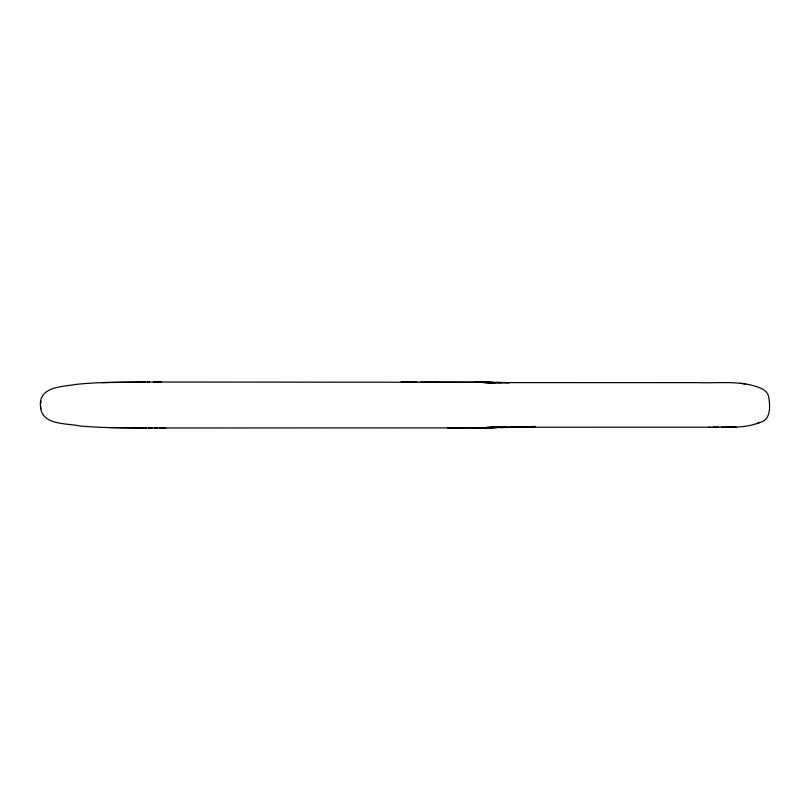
<?xml version="1.0" encoding="UTF-8"?>
<svg xmlns="http://www.w3.org/2000/svg" width="810" height="810" viewBox="0 0 810 810"><rect width="100%" height="100%" fill="white"/><g stroke="black" fill="none" stroke-linecap="round" stroke-linejoin="round"><path stroke-width="1.21" d="M713.185 427.184L736.128 427.062L732.422 427.113C741.707 427.245 751.072 425.898 759.74 422.476C770.583 420.056 770.229 407.46 768.953 398.834C768.599 388.901 757.188 386.765 749.564 384.72C732.564 381.135 715.038 383.343 697.825 382.644L495.943 382.624M756.337 423.731L759.74 422.476M501.603 426.961L505.916 426.536M501.441 426.961L505.977 426.536M500.003 427.093L502.109 426.961L499.902 427.093M500.61 427.093L502.858 426.961L500.458 427.093M492.298 427.508L496.915 427.285L487.995 427.67M500.317 427.143L504.012 426.961L500.631 427.113M509.551 427.437L523.128 426.91L484.026 427.862L485.625 427.862M496.722 427.285L483.286 427.862L497.087 427.731M517.863 427.143L535.531 426.455M524.566 426.88L533.375 426.505M149.354 382.036C125.044 382.209 100.653 381.824 76.434 384.345C62.988 386.734 38.303 386.36 40.51 406.276C41.462 425.736 66.815 422.992 80.443 426.04C108.763 428.48 137.234 427.761 165.635 427.974M500.216 427.174L506.118 426.951L484.998 427.66L491.164 427.508M490.961 427.498L498.96 427.255L484.998 427.66M101.513 382.634L145.314 382.047M508.417 427.467L500.631 427.66M422.081 382.026L420.856 382.036L482.021 382.209L477.94 382.138M487.316 427.862L491.417 427.781M493.695 427.346L498.96 427.255L486.294 427.437L520.425 427.204M406.043 382.036L417.14 382.026M410.964 382.036L412.229 382.026M425.847 382.036L427.042 382.026M430.88 382.036L432.044 382.026M435.972 382.036L437.096 382.026M485.332 427.872L490.738 427.822M733.202 427.103L721.507 427.174M153.475 382.036L493.007 382.279M484.603 427.893L159.479 427.964M161.524 382.026L147.531 382.036M401.142 382.036L407.329 382.026M718.399 427.184L708.841 427.184M447.565 427.974L485.625 427.67L473.982 427.852L474.619 427.862M479.54 382.138L509.105 382.705M483.772 382.33L482.922 382.33L494.363 382.735L478.882 382.209M487.417 382.502L493.26 382.725L487.903 382.492M516.314 427.204L709.924 427.184M148.513 427.964L152.077 427.964M146.266 427.953L109.35 427.589M489.28 382.563L483.985 382.543L501.441 382.624L480.411 382.391M154.518 427.964L157.322 427.974M496.55 382.35L509.065 382.705M474.893 382.229L481.211 382.33M474.468 382.239L488.045 382.512L480.806 382.36M483.043 382.138L487.205 382.219M488.541 382.533L495.386 382.725M487.681 382.502L495.234 382.735M740.026 383.231L745.696 383.981M40.51 406.276L40.794 408.767M40.783 401.223L40.51 403.724L40.783 401.223"/></g></svg>
